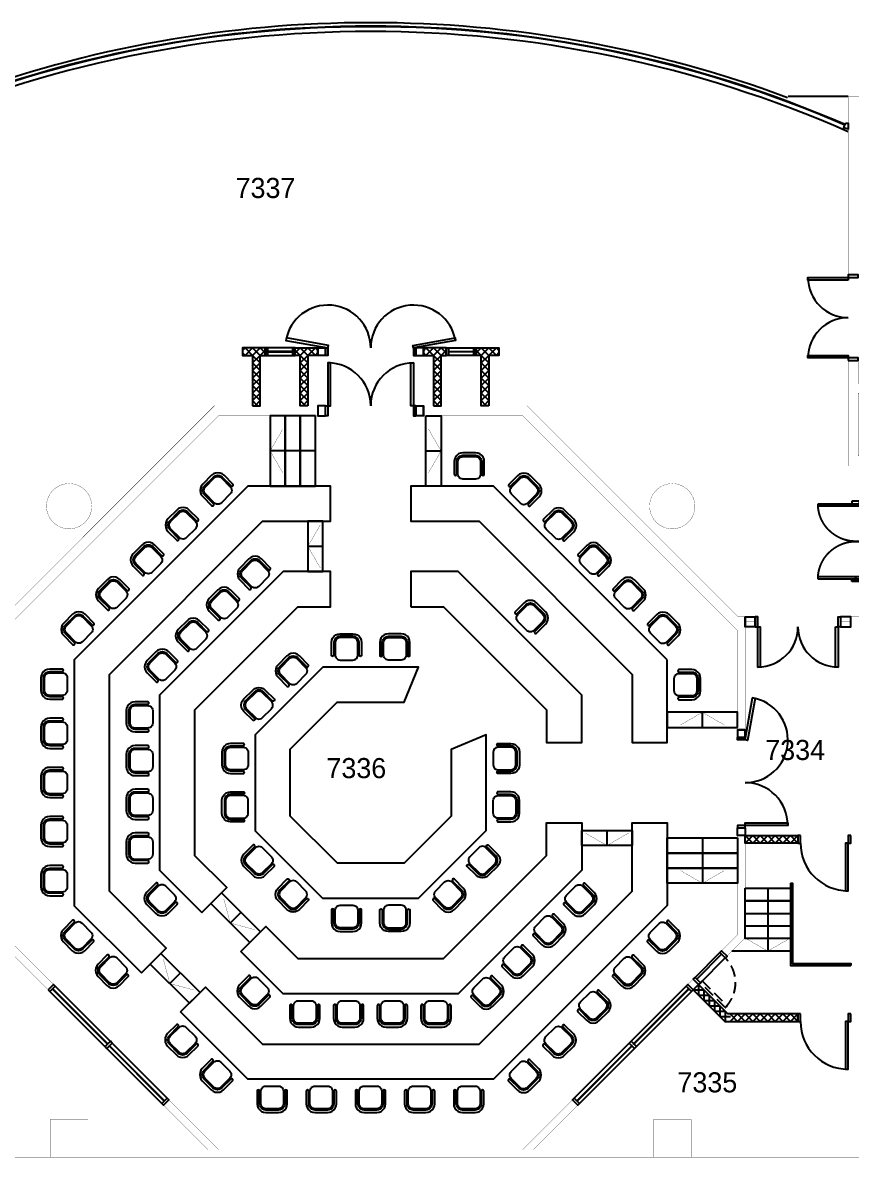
# Model space of a CAD drawing. Header units: millimetres. Extents: x -68474 to 336725, y -113450 to 40976.
# Drawn here: x -6924 to 9562, y 17823 to 40394 of the extents above; entities that cross this region are included whole.
import ezdxf

# ---------------------------------------------------------------- set-up
doc = ezdxf.new("R2010")
doc.units = ezdxf.units.MM
doc.header["$LTSCALE"] = 900
doc.linetypes.add('s3152a$0$HIDDEN', pattern=[0.375, 0.25, -0.125])
for name, color, linetype in [('s3152a$0$11', 14, 'Continuous'), ('s3152a$0$20', 7, 'Continuous'), ('s3152a$0$22', 2, 'Continuous'), ('s3152a$0$23', 7, 'Continuous'), ('s3152a$0$25', 7, 'Continuous'), ('s3152a$0$30', 7, 'Continuous'), ('s3152a$0$31', 7, 'Continuous'), ('s3152a$0$48', 7, 'Continuous'), ('s3152a$0$50', 7, 'Continuous'), ('s3152a$0$6', 7, 'Continuous'), ('s3152a$0$ROOM-NO', 4, 'Continuous')]:
    doc.layers.add(name, color=color, linetype=linetype)
doc.styles.add('s3152a$0$STANDARD', font='txt')

# ---------------------------------------------------------------- blocks, each defined once
blk = doc.blocks.new('s3152a$0$D1050B')
at = {"layer": 's3152a$0$30', "linetype": 'Continuous'}
for points in [[(0.05, 0.15), (0.1, 0.15), (0.1, 1.1), (0.05, 1.1)], [(0, 0), (0.05, 0), (0.05, 0.15), (0, 0.15)], [(1, 0), (1.05, 0), (1.05, 0.15), (1, 0.15)]]:
    blk.add_lwpolyline(points, close=True, dxfattribs=at)
blk.add_arc((0.05, 0.15), 0.95, 0, 90, dxfattribs=at)
blk = doc.blocks.new('s3152a$0$H900')
at = {"layer": 's3152a$0$22', "color": 1, "linetype": 'Continuous'}
for points in [[(0, 0), (0.15, 0.15), (0.3, 0), (0.45, 0.15), (0.6, 0), (0.75, 0.15), (0.9, 0)], [(0, 0.15), (0.15, 0), (0.3, 0.15), (0.45, 0), (0.6, 0.15), (0.75, 0), (0.9, 0.15)]]:
    blk.add_lwpolyline(points, dxfattribs=at)
blk = doc.blocks.new('s3152a$0$CHAIR')
at = {"layer": 's3152a$0$50', "color": 14, "linetype": 'Continuous'}
for points in [[(0.125, 0.255), (0.1375, 0.2583), (0.1467, 0.2675), (0.15, 0.28), (0.1467, 0.2925), (0.1375, 0.3017), (0.125, 0.305), (-0.125, 0.305), (-0.1703, 0.299), (-0.2125, 0.2815), (-0.2487, 0.2537), (-0.2765, 0.2175), (-0.294, 0.1753), (-0.3, 0.13), (-0.3, -0.12), (-0.294, -0.1653), (-0.2765, -0.2075), (-0.2487, -0.2437), (-0.2125, -0.2715), (-0.1703, -0.289), (-0.125, -0.295), (0.125, -0.295), (0.1375, -0.2917), (0.1467, -0.2825), (0.15, -0.27), (0.1467, -0.2575), (0.1375, -0.2483), (0.125, -0.245), (-0.125, -0.245), (-0.1573, -0.2407), (-0.1875, -0.2283), (-0.2134, -0.2084), (-0.2333, -0.1825), (-0.2457, -0.1524), (-0.25, -0.12), (-0.25, 0.13), (-0.2457, 0.1624), (-0.2332, 0.1925), (-0.2134, 0.2184), (-0.1875, 0.2382), (-0.1573, 0.2507), (-0.125, 0.255), (0.125, 0.255)], [(-0.125, 0.23), (0.125, 0.23), (0.1508, 0.2266), (0.175, 0.2166), (0.1957, 0.2007), (0.2116, 0.18), (0.2216, 0.1559), (0.225, 0.13), (0.225, -0.12), (0.2216, -0.1459), (0.2116, -0.17), (0.1957, -0.1907), (0.175, -0.2066), (0.1509, -0.2166), (0.125, -0.22), (-0.125, -0.22), (-0.1508, -0.2166), (-0.175, -0.2066), (-0.1957, -0.1907), (-0.2116, -0.17), (-0.2216, -0.1459), (-0.225, -0.12), (-0.225, 0.13), (-0.2216, 0.1559), (-0.2116, 0.18), (-0.1957, 0.2007), (-0.175, 0.2166), (-0.1508, 0.2266), (-0.125, 0.23)]]:
    blk.add_lwpolyline(points, dxfattribs=at)
blk = doc.blocks.new('s3152a$0$H1050')
at = {"layer": 's3152a$0$22', "color": 1, "linetype": 'Continuous'}
for points in [[(0, 0.15), (0.15, 0), (0.3, 0.15), (0.45, 0), (0.6, 0.15), (0.75, 0), (0.9, 0.15), (1.05, 0)], [(0, 0), (0.15, 0.15), (0.3, 0), (0.45, 0.15), (0.6, 0), (0.75, 0.15), (0.9, 0), (1.05, 0.15)]]:
    blk.add_lwpolyline(points, dxfattribs=at)
blk = doc.blocks.new('s3152a$0$H1350')
at = {"layer": 's3152a$0$22', "color": 1, "linetype": 'Continuous'}
for points in [[(0, 0), (0.15, 0.15), (0.3, 0), (0.45, 0.15), (0.6, 0), (0.75, 0.15), (0.9, 0), (1.05, 0.15), (1.2, 0), (1.35, 0.15)], [(0, 0.15), (0.15, 0), (0.3, 0.15), (0.45, 0), (0.6, 0.15), (0.75, 0), (0.9, 0.15), (1.05, 0), (1.2, 0.15), (1.35, 0)]]:
    blk.add_lwpolyline(points, dxfattribs=at)
blk = doc.blocks.new('s3152a$0$D1700A')
at = {"layer": 's3152a$0$30', "color": 4, "linetype": 'Continuous'}
for points in [[(0.05, 0.2), (0.05, 1), (0.1, 1), (0.1, 0.2)], [(1.6, 0.2), (1.6, 1), (1.65, 1), (1.65, 0.2)], [(0, 0.2), (0, 0), (0.05, 0), (0.05, 0.2)], [(1.65, 0.2), (1.65, 0), (1.7, 0), (1.7, 0.2)]]:
    blk.add_lwpolyline(points, close=True, dxfattribs=at)
for centre, start, end in [((0.05, 0.2), 359.999997, 89.999997), ((1.650003, 0.2), 90, 180)]:
    blk.add_arc(centre, 0.800001, start, end, dxfattribs=at)
blk = doc.blocks.new('s3152a$0$D1600D')
at = {"layer": 's3152a$0$30', "color": 10, "linetype": 'Continuous'}
for points in [[(0.05, 0.075), (0.1, 0.075), (0.1, 0.825), (0.05, 0.825)], [(1.5, 0.075), (1.55, 0.075), (1.55, 0.825), (1.5, 0.825)], [(0, 0), (0.05, 0), (0.05, 0.15), (0, 0.15)], [(1.6, 0), (1.55, 0), (1.55, 0.15), (1.6, 0.15)]]:
    blk.add_lwpolyline(points, close=True, dxfattribs=at)
at = {"layer": 's3152a$0$30', "color": 10, "linetype": 's3152a$0$HIDDEN'}
for points in [[(0.05, -0.675), (0.1, -0.675), (0.1, 0.075), (0.05, 0.075)], [(1.5, -0.675), (1.55, -0.675), (1.55, 0.075), (1.5, 0.075)]]:
    blk.add_lwpolyline(points, close=True, dxfattribs=at)
at = {"layer": 's3152a$0$30', "color": 10, "linetype": 'Continuous'}
for centre, start, end in [((0.05, 0.075), 0, 90), ((1.550003, 0.075), 90, 180)]:
    blk.add_arc(centre, 0.750001, start, end, dxfattribs=at)
at = {"layer": 's3152a$0$30', "color": 10, "linetype": 's3152a$0$HIDDEN'}
for centre, start, end in [((0.05, 0.075), 270, 0), ((1.550003, 0.075), 180, 270)]:
    blk.add_arc(centre, 0.750001, start, end, dxfattribs=at)
blk = doc.blocks.new('s3152a')
at = {"layer": 's3152a$0$11', "color": 3, "linetype": 'Continuous', "const_width": 5}
blk.add_lwpolyline([(9700, 35375), (9500, 35375), (9500, 38925), (10358, 38925)], dxfattribs=at)
blk.add_lwpolyline([(9500, 33675), (9700, 33675), (9700, 33225), (10500, 33225), (10500, 33025), (9700, 33025), (9700, 31775), (14350, 31775), (14350, 31575), (9500, 31575)], close=True, dxfattribs=at)
at = {"layer": 's3152a$0$20', "color": 3, "linetype": 'Continuous', "const_width": 5}
for points in [[(-7299, 28300), (-7299, 27398), (-7449, 27398), (-7449, 28375), (-11749, 28375), (-11749, 28575), (-7308, 28575), (-3108, 32775), (-1050, 32775), (-1050, 32575), (-3025, 32575), (-7299, 28300)], [(7300, 28300), (7300, 26325), (7450, 26325), (7450, 28575), (7308, 28575), (3108, 32775), (1050, 32775), (1050, 32575), (3025, 32575), (7300, 28300)], [(7300, 24225), (7450, 24225), (7450, 22186), (7090, 21826), (6983, 21932), (7300, 22248), (7300, 24225)], [(-7299, 23150), (-7299, 22248), (-6312, 21260), (-6418, 21154), (-7449, 22186), (-7449, 23150), (-7299, 23150)], [(-4014, 18965), (-4120, 18859)], [(4014, 18965), (4120, 18859)]]:
    blk.add_lwpolyline(points, dxfattribs=at)
for points in [[(-12750, 17825), (-6375, 17825), (-6375, 17975), (-9749, 17975), (-9749, 27325), (-9899, 27325), (-9899, 27225), (-12799, 27225), (-12799, 28575), (-14499, 28575), (-14499, 28375), (-12999, 28375), (-12999, 27025), (-9949, 27025), (-9949, 17975), (-12750, 17975)], [(12750, 17825), (6375, 17825), (6375, 17975), (9550, 17975), (9550, 28575), (9750, 28575), (9750, 17975), (12750, 17975)], [(6418, 21154), (6524, 21261), (6418, 21367), (6312, 21260)], [(5625, 17825), (-5625, 17825), (-5625, 17975), (-3236, 17975), (-4120, 18859), (-4014, 18965), (-3024, 17975), (3024, 17975), (4014, 18965), (4120, 18859), (3236, 17975), (5625, 17975)]]:
    blk.add_lwpolyline(points, close=True, dxfattribs=at)
at = {"layer": 's3152a$0$20', "color": 1, "linetype": 'Continuous'}
blk.add_lwpolyline([(8500, 24075), (7450, 24075), (7450, 24225), (8500, 24225)], close=True, dxfattribs=at)
blk.add_lwpolyline([(6524, 21261), (6418, 21154), (7047, 20525), (8500, 20525), (8500, 20675), (7109, 20675), (6524, 21261)], dxfattribs=at)
at = {"layer": 's3152a$0$23', "color": 14, "linetype": 'Continuous'}
blk.add_line((9500, 38925), (8304, 38925), dxfattribs=at)
blk.add_lwpolyline([(9450, 38398), (9500, 38398), (9500, 38274), (9416, 38304)], close=True, dxfattribs=at)
at = {"layer": 's3152a$0$23', "color": 10, "linetype": 'Continuous'}
for points in [[(-6418, 21154), (-6382, 21119), (-6276, 21225), (-6312, 21260)], [(-6276, 21225), (-4050, 18999), (-4155, 18894), (-6381, 21120)], [(6276, 21225), (4050, 18999), (4155, 18894), (6381, 21120)], [(6418, 21154), (6382, 21119), (6276, 21225), (6312, 21260)], [(-6326, 21176), (-5230, 20080), (-5236, 20074), (-6332, 21170)], [(6326, 21176), (5231, 20080), (5237, 20074), (6332, 21170)], [(-5286, 20025), (-5251, 19990), (-5144, 20096), (-5180, 20131)], [(5286, 20025), (5251, 19990), (5145, 20096), (5180, 20131)], [(-5198, 20043), (-4102, 18948), (-4108, 18942), (-5204, 20037)], [(5198, 20043), (4103, 18948), (4108, 18942), (5204, 20037)], [(-4155, 18894), (-4120, 18859), (-4014, 18965), (-4049, 19000)], [(4155, 18894), (4120, 18859), (4014, 18965), (4049, 19000)]]:
    blk.add_lwpolyline(points, close=True, dxfattribs=at)
at = {"layer": 's3152a$0$23', "color": 14, "linetype": 'Continuous'}
for radius, start, end in [(23625, 66.2887, 113.7116), (23730, 66.5625, 113.4375), (23720, 66.561, 113.439), (23800, 69.6032, 110.3961)]:
    blk.add_arc((0, 16594), radius, start, end, dxfattribs=at)
at = {"layer": 's3152a$0$25', "color": 2, "linetype": 'Continuous'}
for p, q in [((-1100, 31875), (-2000, 31875)), ((1100, 31875), (1400, 31875)), ((-950, 29975), (-1250, 29975)), ((6600, 26375), (6600, 26675)), ((4700, 24325), (4700, 24025)), ((6600, 24175), (6600, 23275)), ((-2865, 23188), (-2971, 23082)), ((7900, 23175), (7900, 21925)), ((-2582, 22694), (-2794, 22482)), ((-2087, 22411), (-2193, 22305)), ((-3784, 21492), (-3996, 21279)), ((-3395, 21103), (-3289, 21209))]:
    blk.add_line(p, q, dxfattribs=at)
for points in [[(-1700, 32575), (-2000, 32575), (-2000, 31175), (-1700, 31175)], [(-1400, 32575), (-1700, 32575), (-1700, 31175), (-1400, 31175)], [(-1100, 32575), (-1400, 32575), (-1400, 31175), (-1100, 31175)], [(1100, 32575), (1400, 32575), (1400, 31175), (1100, 31175)], [(-950, 30475), (-1250, 30475), (-1250, 29475), (-950, 29475)], [(7300, 26375), (7300, 26675), (5900, 26675), (5900, 26375)], [(5200, 24325), (5200, 24025), (4200, 24025), (4200, 24325)], [(7300, 24175), (7300, 23875), (5900, 23875), (5900, 24175)], [(7300, 23875), (7300, 23575), (5900, 23575), (5900, 23875)], [(7300, 23575), (7300, 23275), (5900, 23275), (5900, 23575)], [(-2971, 23082), (-2193, 22305), (-2405, 22093), (-3183, 22870)], [(7450, 23175), (8350, 23175), (8350, 22925), (7450, 22925)], [(7450, 22675), (8350, 22675), (8350, 22175), (7450, 22175)], [(7450, 22425), (8350, 22425), (8350, 22175), (7450, 22175)], [(-4173, 21880), (-3395, 21103), (-3607, 20890), (-4385, 21668)]]:
    blk.add_lwpolyline(points, close=True, dxfattribs=at)
at = {"layer": 's3152a$0$25', "color": 2, "linetype": 'Continuous', "const_width": 5}
for points in [[(-1750, 32308), (-2000, 31875), (-1750, 31442)], [(1150, 32308), (1400, 31875), (1150, 31442)], [(-1000, 30408), (-1250, 29975), (-1000, 29542)], [(7033, 26425), (6600, 26675), (6167, 26425)], [(5133, 24275), (4700, 24025), (4267, 24275)], [(7033, 23525), (6600, 23275), (6167, 23525)], [(-2311, 22352), (-2794, 22482), (-2923, 22964)], [(8333, 22175), (7900, 21925), (7467, 22175)], [(-3513, 21150), (-3996, 21279), (-4125, 21762)]]:
    blk.add_lwpolyline(points, dxfattribs=at)
at = {"layer": 's3152a$0$25', "color": 2, "linetype": 'Continuous'}
for points in [[(8350, 23275), (8390, 23275), (8390, 21675), (9550, 21675), (9550, 21635)], [(8350, 23275), (8350, 21635), (9550, 21635)], [(7450, 22175), (7450, 22925), (8350, 22925), (8350, 21925), (7188, 21925)]]:
    blk.add_lwpolyline(points, dxfattribs=at)
at = {"layer": 's3152a$0$30', "color": 4, "linetype": 'Continuous'}
blk.add_line((6559, 21296), (7054, 21791), dxfattribs=at)
for points in [[(-850, 33925), (-841, 33974), (-1678, 34122), (-1687, 34073)], [(850, 33925), (841, 33974), (1678, 34122), (1687, 34073)], [(-900, 33775), (-1050, 33775), (-1050, 33925), (-900, 33925)], [(-900, 33925), (-850, 33925), (-850, 33775), (-900, 33775)], [(900, 33925), (850, 33925), (850, 33775), (900, 33775)], [(900, 33775), (1050, 33775), (1050, 33925), (900, 33925)], [(-850, 32775), (-850, 32575), (-900, 32575), (-900, 32775), (-800, 32775), (-800, 33625), (-850, 33625)], [(850, 32775), (850, 32575), (900, 32575), (900, 32775), (800, 32775), (800, 33625), (850, 33625)], [(-900, 32775), (-1050, 32775), (-1050, 32575), (-900, 32575)], [(900, 32775), (1050, 32775), (1050, 32575), (900, 32575)], [(7650, 28375), (7450, 28375), (7450, 28575), (7650, 28575)], [(7700, 28375), (7700, 28575), (7650, 28575), (7650, 28375), (7750, 28375), (7750, 27575), (7700, 27575)], [(9250, 28375), (9300, 28375), (9300, 28575), (9350, 28575), (9350, 28375), (9300, 28375), (9300, 27575), (9250, 27575)], [(9350, 28375), (9550, 28375), (9550, 28575), (9350, 28575)], [(7450, 26125), (7598, 26962), (7647, 26954), (7499, 26116)], [(7450, 26175), (7450, 26325), (7300, 26325), (7300, 26175)], [(7450, 24425), (7300, 24425), (7300, 24375), (7450, 24375), (7450, 24475), (8300, 24475), (8300, 24425)], [(7450, 24375), (7450, 24225), (7300, 24225), (7300, 24375)], [(6948, 21897), (6983, 21862), (6489, 21367), (6453, 21402)], [(6948, 21897), (6983, 21932), (7090, 21826), (7054, 21791)], [(6418, 21367), (6453, 21402), (6559, 21296), (6524, 21261)]]:
    blk.add_lwpolyline(points, close=True, dxfattribs=at)
at = {"layer": 's3152a$0$30', "color": 10, "linetype": 'Continuous'}
for points in [[(-2100, 33775), (-2050, 33775), (-2050, 33925), (-2100, 33925)], [(-2050, 33775), (-1550, 33775), (-1550, 33925), (-2050, 33925)], [(-1550, 33775), (-1500, 33775), (-1500, 33925), (-1550, 33925)], [(1550, 33775), (1500, 33775), (1500, 33925), (1550, 33925)], [(2050, 33775), (1550, 33775), (1550, 33925), (2050, 33925)], [(2100, 33775), (2050, 33775), (2050, 33925), (2100, 33925)], [(-1550, 33855), (-2050, 33855), (-2050, 33845), (-1550, 33845)], [(1550, 33855), (2050, 33855), (2050, 33845), (1550, 33845)]]:
    blk.add_lwpolyline(points, close=True, dxfattribs=at)
at = {"layer": 's3152a$0$30', "color": 1, "linetype": 'Continuous', "const_width": 5}
for points in [[(-1030, 33775), (-1030, 33925)], [(-920, 33775), (-920, 33925)], [(920, 33775), (920, 33925)], [(1030, 33775), (1030, 33925)], [(-920, 33850), (-1030, 33850)], [(920, 33850), (1030, 33850)], [(-1030, 32775), (-1030, 32575)], [(-920, 32775), (-920, 32575)], [(920, 32775), (920, 32575)], [(1030, 32775), (1030, 32575)], [(-920, 32675), (-1030, 32675)], [(920, 32675), (1030, 32675)]]:
    blk.add_lwpolyline(points, dxfattribs=at)
at = {"layer": 's3152a$0$30', "color": 6, "linetype": 'Continuous', "const_width": 5}
for points in [[(7470, 28375), (7470, 28575)], [(7630, 28475), (7470, 28475)], [(7630, 28375), (7630, 28575)], [(9370, 28375), (9370, 28575)], [(9370, 28475), (9530, 28475)], [(9530, 28375), (9530, 28575)], [(7450, 26305), (7300, 26305)], [(7450, 26195), (7300, 26195)], [(7375, 26195), (7375, 26305)], [(7450, 24355), (7300, 24355)], [(7450, 24245), (7300, 24245)], [(7375, 24355), (7375, 24245)]]:
    blk.add_lwpolyline(points, dxfattribs=at)
at = {"layer": 's3152a$0$30', "color": 4, "linetype": 'Continuous'}
blk.add_lwpolyline([(7450, 26125), (7300, 26125), (7300, 26175), (7450, 26175), (7450, 26125)], dxfattribs=at)
blk.add_lwpolyline([(7450, 26125), (7300, 26125), (7300, 26175), (7450, 26175), (7450, 26125)], dxfattribs=at)
at = {"layer": 's3152a$0$30', "color": 4, "linetype": 's3152a$0$HIDDEN'}
blk.add_lwpolyline([(6559, 21296), (6595, 21331), (7090, 20836), (7054, 20801)], close=True, dxfattribs=at)
at = {"layer": 's3152a$0$30', "color": 4, "linetype": 'Continuous'}
for centre, radius, start, end in [((-850, 33925), 850, 0, 170.0002), ((850, 33925), 850, 9.9998, 180), ((-850, 32775), 850, 0, 90), ((850, 32775), 850, 90, 180), ((7700, 28375), 800, 270, 0), ((9300, 28375), 800, 180, 270), ((7450, 26125), 850, 270, 80.0002), ((7450, 24425), 850, 0, 90)]:
    blk.add_arc(centre, radius, start, end, dxfattribs=at)
at = {"layer": 's3152a$0$30', "color": 4, "linetype": 's3152a$0$HIDDEN'}
blk.add_arc((6559, 21296), 700, 315, 45.0058, dxfattribs=at)
at = {"layer": 's3152a$0$31', "color": 4, "linetype": 'Continuous'}
for points in [[(-4562, 21492), (-4067, 21986), (-5199, 23119), (-5199, 27430), (-2155, 30475), (-800, 30475), (-800, 31175), (-2445, 31175), (-5899, 27720), (-5899, 22828), (-4562, 21492)], [(5900, 27720), (2445, 31175), (800, 31175), (800, 30475), (2155, 30475), (5200, 27430), (5200, 26075), (5900, 26075), (5900, 26643)], [(5800, 27820), (2445, 31175), (800, 31175), (800, 30475), (2155, 30475), (5200, 27430), (5200, 26075), (5900, 26075), (5900, 27720)], [(-3360, 22694), (-2865, 23188), (-3499, 23823), (-3499, 26726), (-1451, 28775), (-800, 28775), (-800, 29475), (-1741, 29475), (-4199, 27016), (-4199, 23533), (-3360, 22694)], [(800, 28775), (1451, 28775), (3500, 26726), (3500, 26075), (4200, 26075), (4200, 27016), (1741, 29475), (800, 29475), (800, 28775)], [(-952, 22975), (954, 22975), (2300, 24321), (2300, 26228), (1600, 25938), (1600, 24611), (664, 23675), (-663, 23674), (-1599, 24610), (-1599, 25939), (-664, 26875), (663, 26875), (953, 27575), (-954, 27575), (-2299, 26229), (-2299, 24320), (-953, 22974)], [(-3784, 20714), (-3289, 21209), (-2154, 20075), (2155, 20075), (5200, 23119), (5200, 24475), (5900, 24475), (5900, 22829), (2444, 19375), (-2444, 19375), (-3784, 20714)], [(-2583, 21917), (-2087, 22411), (-1451, 21775), (1451, 21775), (3500, 23824), (3500, 24475), (4200, 24475), (4200, 23533), (1740, 21075), (-1740, 21075), (-2583, 21917)]]:
    blk.add_lwpolyline(points, dxfattribs=at)
at = {"layer": 's3152a$0$48', "color": 1, "linetype": 'Continuous'}
for points in [[(-2350, 32775), (-2200, 32775), (-2200, 33775), (-2100, 33775), (-2100, 33925), (-2550, 33925), (-2550, 33775), (-2350, 33775)], [(-1250, 32775), (-1400, 32775), (-1400, 33775), (-1500, 33775), (-1500, 33925), (-1050, 33925), (-1050, 33775), (-1250, 33775)], [(1250, 32775), (1400, 32775), (1400, 33775), (1500, 33775), (1500, 33925), (1050, 33925), (1050, 33775), (1250, 33775)], [(2350, 32775), (2200, 32775), (2200, 33775), (2100, 33775), (2100, 33925), (2550, 33925), (2550, 33775), (2350, 33775)]]:
    blk.add_lwpolyline(points, close=True, dxfattribs=at)
for points in [[(-2550, 33875), (-2500, 33925), (-2350, 33775), (-2200, 33925), (-2100, 33825)], [(-2550, 33825), (-2500, 33775), (-2350, 33925), (-2200, 33775), (-2100, 33875)], [(-1050, 33875), (-1100, 33925), (-1250, 33775), (-1400, 33925), (-1500, 33825)], [(-1050, 33825), (-1100, 33775), (-1250, 33925), (-1400, 33775), (-1500, 33875)], [(1050, 33875), (1100, 33925), (1250, 33775), (1400, 33925), (1500, 33825)], [(1050, 33825), (1100, 33775), (1250, 33925), (1400, 33775), (1500, 33875)], [(2550, 33875), (2500, 33925), (2350, 33775), (2200, 33925), (2100, 33825)], [(2550, 33825), (2500, 33775), (2350, 33925), (2200, 33775), (2100, 33875)], [(-2250, 32775), (-2350, 32875), (-2200, 33025), (-2350, 33175), (-2200, 33325), (-2350, 33475), (-2200, 33625), (-2350, 33775)], [(-2300, 32775), (-2200, 32875), (-2350, 33025), (-2200, 33175), (-2350, 33325), (-2200, 33475), (-2350, 33625), (-2200, 33775)], [(-1300, 32775), (-1400, 32875), (-1250, 33025), (-1400, 33175), (-1250, 33325), (-1400, 33475), (-1250, 33625), (-1400, 33775)], [(-1350, 32775), (-1250, 32875), (-1400, 33025), (-1250, 33175), (-1400, 33325), (-1250, 33475), (-1400, 33625), (-1250, 33775)], [(1300, 32775), (1400, 32875), (1250, 33025), (1400, 33175), (1250, 33325), (1400, 33475), (1250, 33625), (1400, 33775)], [(1350, 32775), (1250, 32875), (1400, 33025), (1250, 33175), (1400, 33325), (1250, 33475), (1400, 33625), (1250, 33775)], [(2250, 32775), (2350, 32875), (2200, 33025), (2350, 33175), (2200, 33325), (2350, 33475), (2200, 33625), (2350, 33775)], [(2300, 32775), (2200, 32875), (2350, 33025), (2200, 33175), (2350, 33325), (2200, 33475), (2350, 33625), (2200, 33775)]]:
    blk.add_lwpolyline(points, dxfattribs=at)
at = {"layer": 's3152a$0$6', "color": 3, "linetype": 'Continuous', "const_width": 5}
for points in [[(-5550, 30775, 1), (-6450, 30775, 1)], [(6450, 30775, 1), (5550, 30775, 1)]]:
    blk.add_lwpolyline(points, format="xyb", close=True, dxfattribs=at)
for points in [[(-6375, 18575), (-5625, 18575), (-5625, 17825), (-6375, 17825)], [(5625, 18575), (6375, 18575), (6375, 17825), (5625, 17825)]]:
    blk.add_lwpolyline(points, close=True, dxfattribs=at)
for name, p, xscale, yscale, zscale, rotation in [('s3152a$0$D1700A', (9700, 33675), 999.9979999999999, 999.9979999999999, 1000, 90), ('s3152a$0$CHAIR', (1956, 31538), 999.998, 999.998, 1000, 270), ('s3152a$0$CHAIR', (-3045, 31086), 999.9999999999999, 999.9999999999999, 999.9999999999999, 315), ('s3152a$0$CHAIR', (3046, 31086), 1000, 1000, 1000, 225), ('s3152a$0$CHAIR', (-3737, 30395), 999.9999999999999, 999.9999999999999, 999.9999999999999, 315), ('s3152a$0$CHAIR', (3737, 30395), 1000, 1000, 1000, 225), ('s3152a$0$D1600D', (9575, 29275), 999.9979999999999, -999.998, 1000, 90), ('s3152a$0$CHAIR', (-4428, 29703), 999.9999999999999, 999.9999999999999, 999.9999999999999, 315), ('s3152a$0$CHAIR', (4428, 29703), 1000, 1000, 1000, 225), ('s3152a$0$CHAIR', (-2303, 29424), 999.9999999999999, 999.9999999999999, 999.9999999999999, 315), ('s3152a$0$CHAIR', (-5119, 29012), 999.9999999999999, 999.9999999999999, 999.9999999999999, 315), ('s3152a$0$CHAIR', (5120, 29012), 1000, 1000, 1000, 225), ('s3152a$0$CHAIR', (-2918, 28809), 999.9999999999999, 999.9999999999999, 999.9999999999999, 315), ('s3152a$0$CHAIR', (3173, 28554), 1000, 1000, 1000, 225), ('s3152a$0$CHAIR', (-5811, 28321), 999.9999999999999, 999.9999999999999, 999.9999999999999, 315), ('s3152a$0$CHAIR', (5811, 28321), 1000, 1000, 1000, 225), ('s3152a$0$CHAIR', (-3534, 28194), 999.9999999999999, 999.9999999999999, 999.9999999999999, 315), ('s3152a$0$CHAIR', (-476, 27938), 999.998, -999.998, 1000, 270), ('s3152a$0$CHAIR', (476, 27938), 999.998, 999.998, 1000, 270), ('s3152a$0$CHAIR', (-4149, 27578), 999.9999999999999, 999.9999999999999, 999.9999999999999, 315), ('s3152a$0$CHAIR', (-1546, 27494), 999.9999999999999, 999.9999999999999, 999.9999999999999, 315), ('s3152a$0$CHAIR', (6263, 27230), 999.9979999999999, 999.9979999999999, 1000, 180), ('s3152a$0$CHAIR', (-2219, 26821), 999.9999999999999, -1000, 999.9999999999999, 315), ('s3152a$0$CHAIR', (2662, 25751), 999.9979999999999, -999.998, 1000, 180), ('s3152a$0$CHAIR', (2662, 24799), 999.9979999999999, 999.9979999999999, 1000, 180), ('s3152a$0$D1050B', (9550, 24225), 999.9979999999999, 999.9979999999999, 1000, 180), ('s3152a$0$CHAIR', (-2219, 23729), 1000, 1000, 1000, 45), ('s3152a$0$CHAIR', (2219, 23729), 1000, -1000, 1000, 135), ('s3152a$0$CHAIR', (-4149, 22972), 1000, 1000, 1000, 45), ('s3152a$0$CHAIR', (-1546, 23056), 1000, -1000, 1000, 45), ('s3152a$0$CHAIR', (1546, 23056), 1000, 1000, 1000, 135), ('s3152a$0$CHAIR', (4149, 22972), 1000, 1000, 1000, 135), ('s3152a$0$CHAIR', (-476, 22613), 999.9979999999999, 999.9979999999999, 1000, 90), ('s3152a$0$CHAIR', (476, 22613), 999.9979999999999, -999.998, 1000, 90), ('s3152a$0$CHAIR', (-5811, 22230), 1000, 1000, 1000, 45), ('s3152a$0$CHAIR', (3534, 22356), 1000, 1000, 1000, 135), ('s3152a$0$CHAIR', (5811, 22230), 1000, 1000, 1000, 135), ('s3152a$0$CHAIR', (-5120, 21538), 1000, 1000, 1000, 45), ('s3152a$0$CHAIR', (2918, 21741), 1000, 1000, 1000, 135), ('s3152a$0$CHAIR', (5120, 21538), 1000, 1000, 1000, 135), ('s3152a$0$CHAIR', (-2303, 21126), 1000, 1000, 1000, 45), ('s3152a$0$CHAIR', (2303, 21126), 1000, 1000, 1000, 135), ('s3152a$0$H900', (6418, 21154), 999.9999999999999, 999.9999999999999, 999.9999999999999, 315), ('s3152a$0$CHAIR', (4428, 20847), 1000, 1000, 1000, 135), ('s3152a$0$CHAIR', (-1305, 20713), 999.9979999999999, 999.9979999999999, 1000, 90), ('s3152a$0$CHAIR', (-435, 20713), 999.9979999999999, 999.9979999999999, 1000, 90), ('s3152a$0$CHAIR', (435, 20713), 999.9979999999999, 999.9979999999999, 1000, 90), ('s3152a$0$CHAIR', (1305, 20713), 999.9979999999999, 999.9979999999999, 1000, 90), ('s3152a$0$D1050B', (9550, 20675), 999.9979999999999, 999.9979999999999, 1000, 180), ('s3152a$0$CHAIR', (-3737, 20156), 1000, 1000, 1000, 45), ('s3152a$0$CHAIR', (3737, 20156), 1000, 1000, 1000, 135), ('s3152a$0$CHAIR', (-3046, 19464), 1000, 1000, 1000, 45), ('s3152a$0$CHAIR', (3046, 19464), 1000, 1000, 1000, 135), ('s3152a$0$CHAIR', (-1955, 19013), 999.9979999999999, 999.9979999999999, 1000, 90), ('s3152a$0$CHAIR', (-978, 19013), 999.9979999999999, 999.9979999999999, 1000, 90), ('s3152a$0$CHAIR', (0, 19013), 999.9979999999999, 999.9979999999999, 1000, 90), ('s3152a$0$CHAIR', (978, 19013), 999.9979999999999, 999.9979999999999, 1000, 90), ('s3152a$0$CHAIR', (1956, 19013), 999.9979999999999, 999.9979999999999, 1000, 90)]:
    blk.add_blockref(name, p, dxfattribs=dict(xscale=xscale, yscale=yscale, zscale=zscale, rotation=rotation))
at = {"xscale": 999.9979999999999, "zscale": 1000}
for name, p, yscale in [('s3152a$0$CHAIR', (-6262, 27231), 999.9979999999999), ('s3152a$0$CHAIR', (-4562, 26580), 999.9979999999999), ('s3152a$0$CHAIR', (-6262, 26253), 999.9979999999999), ('s3152a$0$CHAIR', (-4562, 25710), 999.9979999999999), ('s3152a$0$CHAIR', (-2662, 25751), 999.9979999999999), ('s3152a$0$CHAIR', (-6262, 25275), 999.9979999999999), ('s3152a$0$CHAIR', (-4562, 24840), 999.9979999999999), ('s3152a$0$CHAIR', (-2662, 24799), -999.998), ('s3152a$0$CHAIR', (-6262, 24298), 999.9979999999999), ('s3152a$0$CHAIR', (-4562, 23970), 999.9979999999999), ('s3152a$0$H1050', (7450, 24075), 999.9979999999999), ('s3152a$0$CHAIR', (-6262, 23320), 999.9979999999999), ('s3152a$0$H1350', (7150, 20525), 999.9979999999999)]:
    blk.add_blockref(name, p, dxfattribs=dict(at, yscale=yscale))
at = {"layer": 's3152a$0$ROOM-NO', "style": 's3152a$0$STANDARD'}
for s, p in [('7337', (-2688, 36906)), ('7334', (7850, 25726)), ('7336', (-881, 25365)), ('7335', (6103, 19114))]:
    blk.add_text(s, height=400, dxfattribs=at).set_placement(p)

msp = doc.modelspace()

# ---------------------------------------------------------------- block references
msp.add_blockref('s3152a', (0, 0))

doc.saveas('drawing.dxf')
